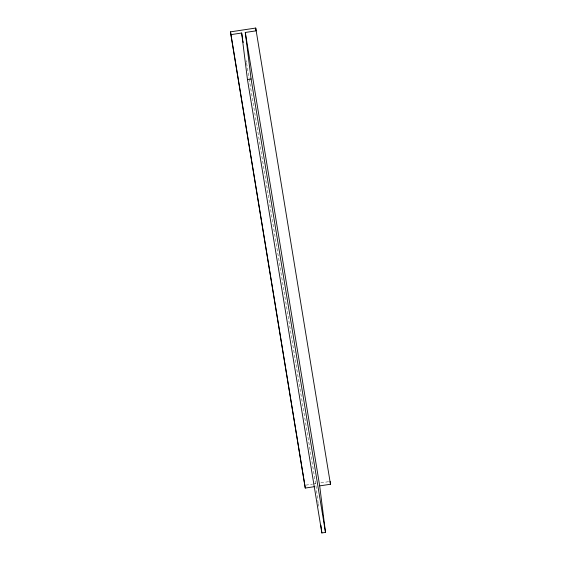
<?xml version="1.0" encoding="UTF-8"?>
<svg xmlns="http://www.w3.org/2000/svg" width="561" height="561" viewBox="0 0 561 561"><rect width="100%" height="100%" fill="white"/><g stroke="black" fill="none" stroke-linecap="round" stroke-linejoin="round"><path stroke-width="0.42" stroke-dasharray="2.81 2.1" d="M305.766 485.132L312.491 484.122M313.326 483.996L315.85 483.617M320.885 482.853L329.286 481.59M246.188 60.651L246.468 62.376M246.616 63.246L249.021 77.923M249.161 78.785L316.053 486.429L318.094 502.796M318.199 503.659L318.522 506.246"/><path stroke-width="0.84" d="M230.873 34.635L230.522 31.844L255.725 28.05L330.478 484.262L319.693 485.882L325.492 532.403L321.853 532.95L247.45 79.536L241.651 33.015L230.873 34.635L305.275 488.056L314.398 486.682M325.492 532.403L251.09 78.989L245.29 32.468L256.068 30.841L255.725 28.05M247.45 79.536L251.09 78.989M245.29 32.468L319.693 485.882M241.651 33.015L242.647 39.06M242.927 40.785L243.215 42.517M230.522 31.844L305.275 488.056M330.127 481.464L330.478 484.262M320.885 525.194L321.853 532.95"/></g></svg>
